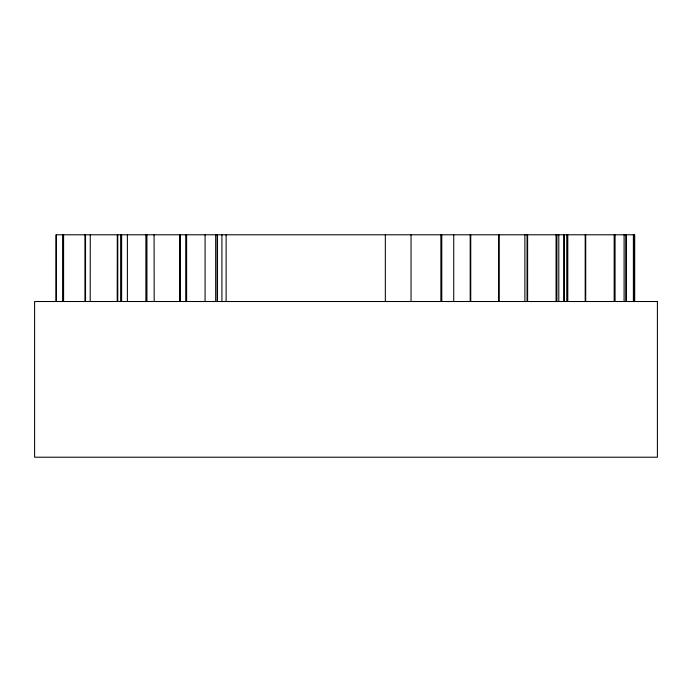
<?xml version="1.0" encoding="UTF-8"?>
<svg xmlns="http://www.w3.org/2000/svg" width="692" height="692" viewBox="0 0 692 692"><rect width="100%" height="100%" fill="white"/><g stroke="black" fill="none" stroke-linecap="round" stroke-linejoin="round"><path stroke-width="1.04" d="M634.702 301.513L634.702 234.787L55.94 234.787L55.94 301.513M634.287 234.787L634.287 301.513M633.379 234.787L633.379 301.513M626.485 234.787L626.485 301.513M626.277 234.787L626.277 301.513M626.009 234.787L626.009 301.513M624.089 234.787L624.089 301.513M615.067 234.787L615.067 301.513M614.159 234.787L614.159 301.513M585.709 234.787L585.709 301.513M585.19 234.787L585.19 301.513M567.786 234.787L567.786 301.513M567.258 234.787L567.258 301.513M567.016 234.787L567.016 301.513M564.43 234.787L564.43 301.513M563.695 234.787L563.695 301.513M558.807 234.787L558.807 301.513M556.922 234.787L556.922 301.513M556.065 234.787L556.065 301.513M527.607 234.787L527.607 301.513M527.053 234.787L527.053 301.513M524.891 234.787L524.891 301.513M499.157 234.787L499.157 301.513M498.595 234.787L498.595 301.513M470.75 234.787L470.75 301.513M470.188 234.787L470.188 301.513M453.727 234.787L453.727 301.513M441.781 234.787L441.781 301.513M440.873 234.787L440.873 301.513M411.048 234.787L411.048 301.513M385.34 234.787L385.34 301.513M226.12 234.787L226.12 301.513M221.924 234.787L221.924 301.513M217.504 234.787L217.504 301.513M217.141 234.787L217.141 301.513M215.67 234.787L215.67 301.513M205.083 234.787L205.083 301.513M186.615 234.787L186.615 301.513M185.741 234.787L185.741 301.513M180.266 234.787L180.266 301.513M179.799 234.787L179.799 301.513M179.652 234.787L179.652 301.513M154.082 234.787L154.186 301.513M146.929 234.787L146.929 301.513M145.891 234.787L145.891 301.513M127.38 234.787L127.38 301.513M121.619 234.787L121.619 301.513M120.642 234.787L120.642 301.513M117.77 234.787L117.77 301.513M117.303 234.787L117.199 301.513M90.263 234.787L90.211 301.513M85.531 234.787L85.531 301.513M84.943 234.787L84.943 301.513M63.595 234.787L63.595 301.513M63.301 234.787L63.301 301.513M62.808 234.787L62.808 301.513M56.398 234.787L56.398 301.513M657.4 301.513L34.6 301.513L34.6 457.213L657.4 457.213L657.4 301.513"/></g></svg>
